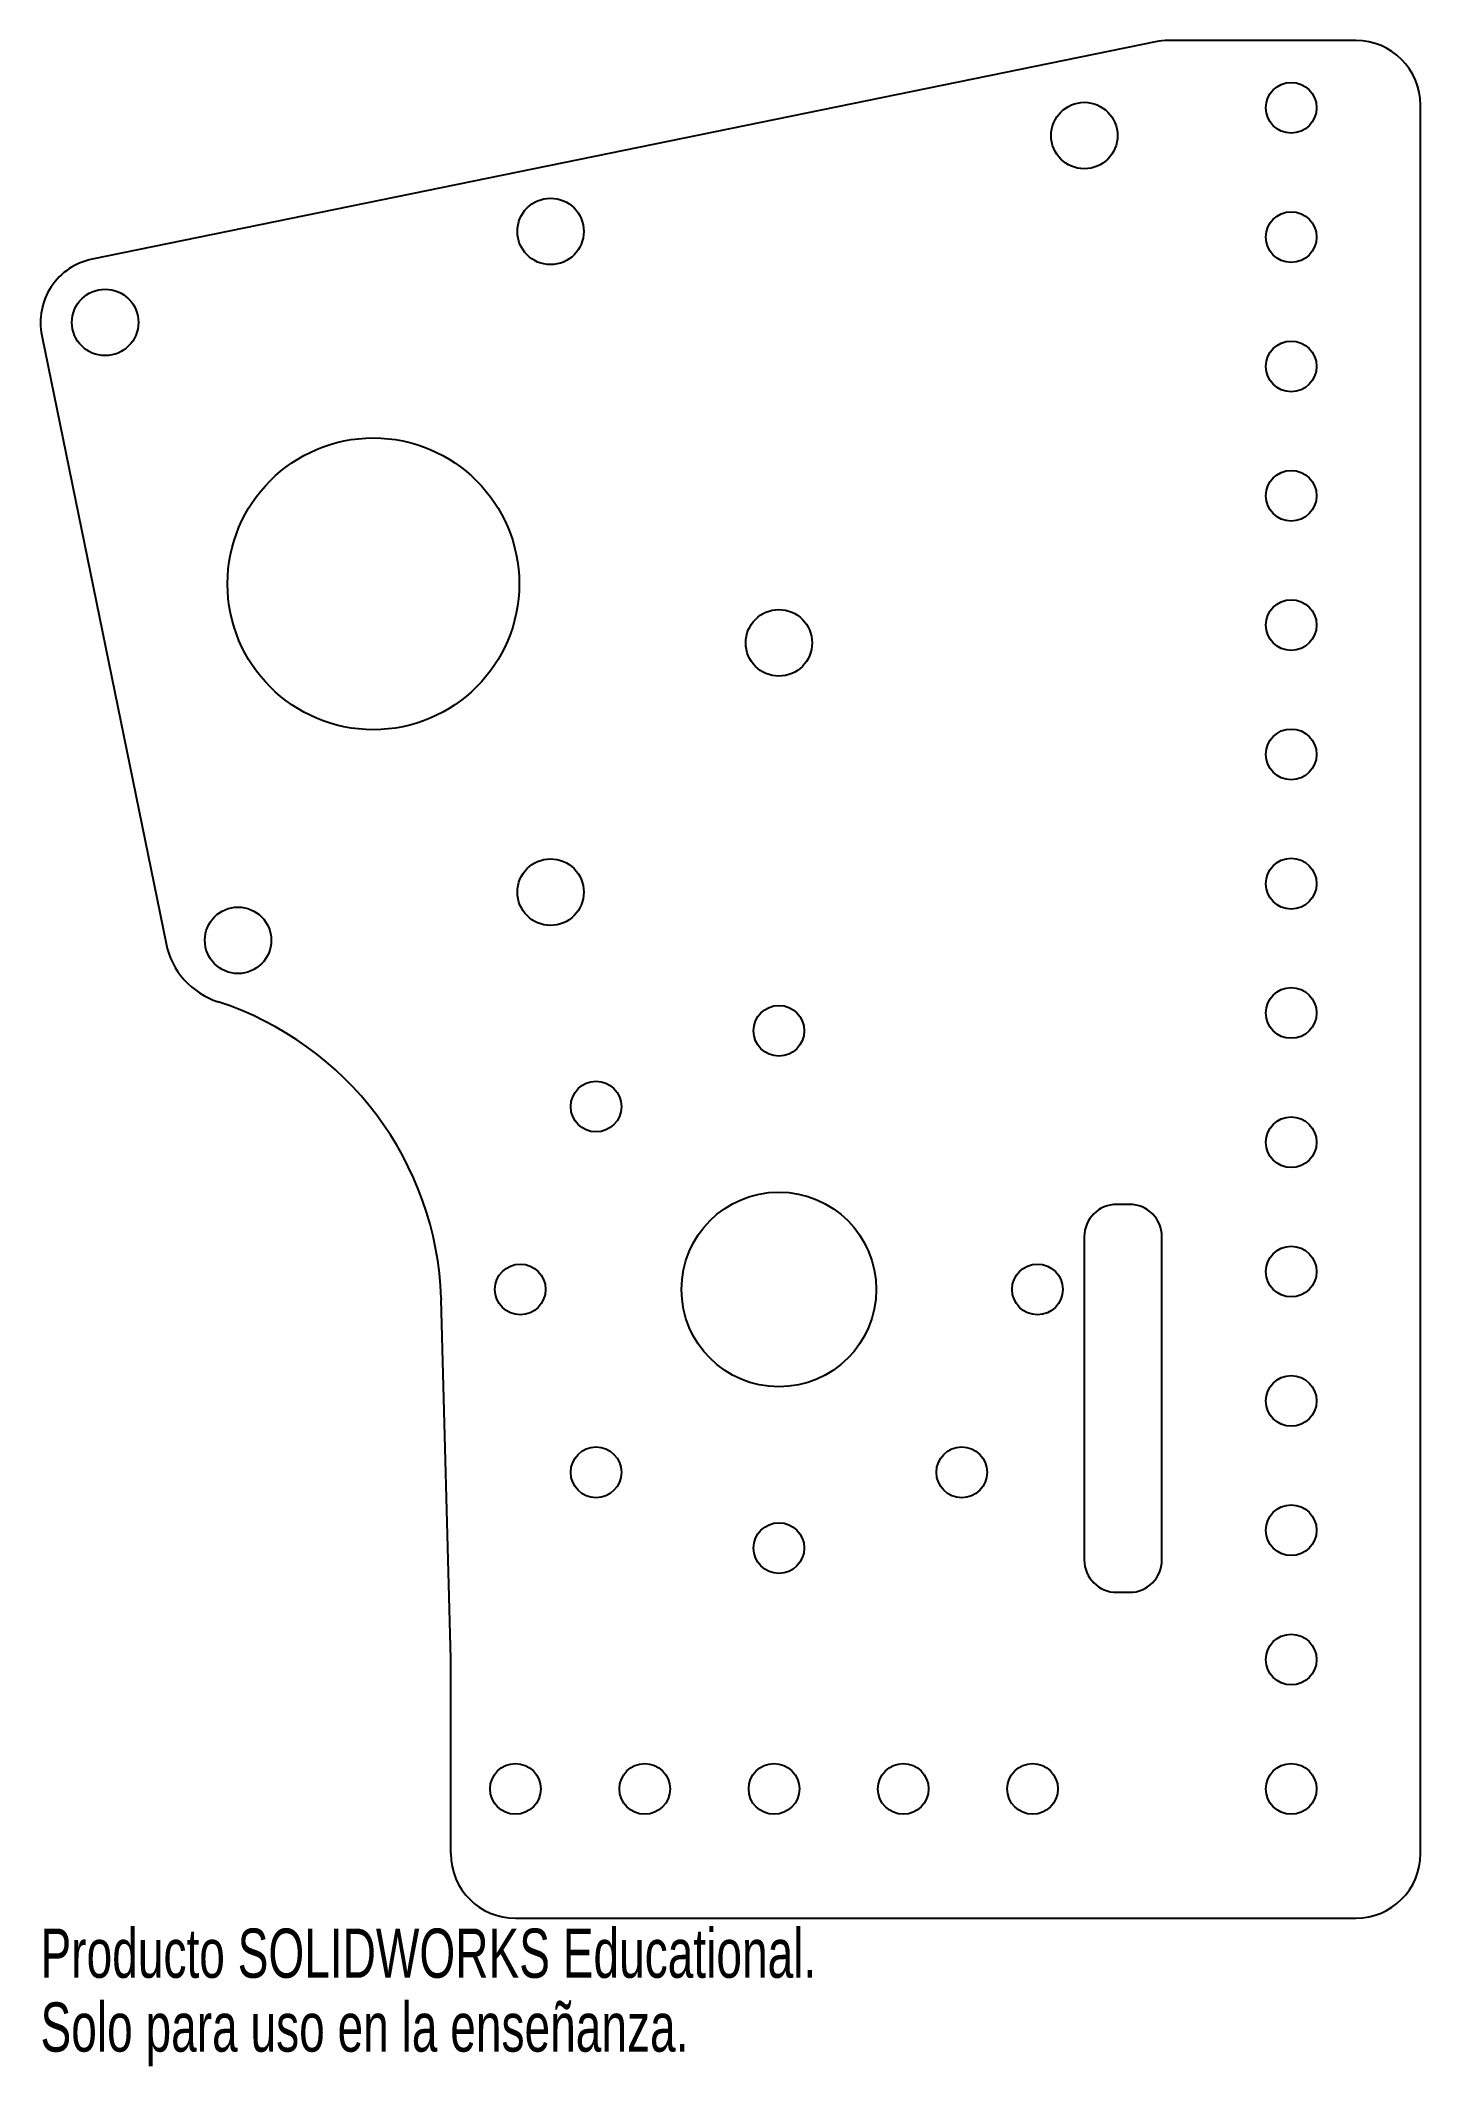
# Model space of a CAD drawing. Header units: inches. Extents: x -4.84 to 0.5, y 2.92 to 10.75.
import ezdxf

# ---------------------------------------------------------------- set-up
doc = ezdxf.new("R2010")
doc.units = ezdxf.units.IN
doc.header["$MEASUREMENT"] = 0
doc.styles.add('SLDTEXTSTYLE0', font='TXT', dxfattribs={"width": 0.7})

msp = doc.modelspace()

# ---------------------------------------------------------------- linework, layer by layer
at = {"color": 7, "linetype": 'Continuous', "lineweight": 25}
for p, q in [((-0.5248, 10.7449), (-4.6366, 9.905)), ((0.25, 10.75), (-0.4747, 10.75)), ((0.5, 3.74), (0.5, 10.5)), ((-4.8315, 9.61), (-4.3511, 7.2585)), ((-0.625, 6.25), (-0.675, 6.25)), ((-0.8, 6.125), (-0.8, 4.875)), ((-0.5, 4.875), (-0.5, 6.125)), ((-3.2501, 4.4933), (-3.2866, 5.8819)), ((-0.675, 4.75), (-0.625, 4.75)), ((-3.25, 3.74), (-3.25, 4.4867)), ((-3, 3.49), (0.25, 3.49))]:
    msp.add_line(p, q, dxfattribs=at)
for centre, radius in [((0, 10.49), 0.098), ((-0.8, 10.3825), 0.1285), ((-2.8641, 10.0119), 0.1285), ((0, 9.99), 0.098), ((-4.5865, 9.66), 0.1285), ((0, 9.49), 0.098), ((-3.5493, 8.6493), 0.564), ((0, 8.99), 0.098), ((-1.9811, 8.4211), 0.1285), ((0, 8.49), 0.098), ((0, 7.99), 0.098), ((-2.8641, 7.4572), 0.1285), ((0, 7.49), 0.098), ((-4.0726, 7.271), 0.1285), ((0, 6.99), 0.098), ((-1.9811, 6.9211), 0.098), ((-2.6882, 6.6282), 0.098), ((0, 6.49), 0.098), ((-1.9811, 5.9211), 0.3765), ((0, 5.99), 0.098), ((-2.9811, 5.9211), 0.098), ((-0.9811, 5.9211), 0.098), ((0, 5.49), 0.098), ((-2.6882, 5.214), 0.098), ((-1.274, 5.214), 0.098), ((-1.9811, 4.9211), 0.098), ((0, 4.99), 0.098), ((0, 4.49), 0.098), ((-3, 3.99), 0.098), ((-2.5, 3.99), 0.098), ((-2, 3.99), 0.098), ((-1.5, 3.99), 0.098), ((-1, 3.99), 0.098), ((0, 3.99), 0.098)]:
    msp.add_circle(centre, radius, dxfattribs=at)
for centre, radius, start, end in [((-0.4747, 10.5), 0.25, 90, 101.54579), ((0.25, 10.5), 0.25, 0, 90), ((-4.5865, 9.66), 0.25, 101.54579, 191.54579), ((-4.0572, 7.3186), 0.3, 191.54579, 252.00435), ((-4.5361, 5.8444), 1.25, 1.94061, 72.00435), ((-0.675, 6.125), 0.125, 90, 180), ((-0.625, 6.125), 0.125, 0, 90), ((-1.9811, 5.9211), 1.3061, 181.50728, 181.71919), ((-0.675, 4.875), 0.125, 180, 270), ((-0.625, 4.875), 0.125, 270, 0), ((-3.5, 4.4867), 0.25, 0, 1.50728), ((-3, 3.74), 0.25, 180, 270), ((0.25, 3.74), 0.25, 270, 0)]:
    msp.add_arc(centre, radius, start, end, dxfattribs=at)

# ---------------------------------------------------------------- texts
at = {"color": 7, "linetype": 'Continuous', "char_height": 0.1903, "attachment_point": 1, "style": 'SLDTEXTSTYLE0'}
for s, insert in [('Producto SOLIDWORKS Educational.', (-4.8365, 3.4499)), ('Solo para uso en la enseñanza.', (-4.8365, 3.1644))]:
    msp.add_mtext(s, dxfattribs=dict(at, insert=insert))

doc.saveas('drawing.dxf')
